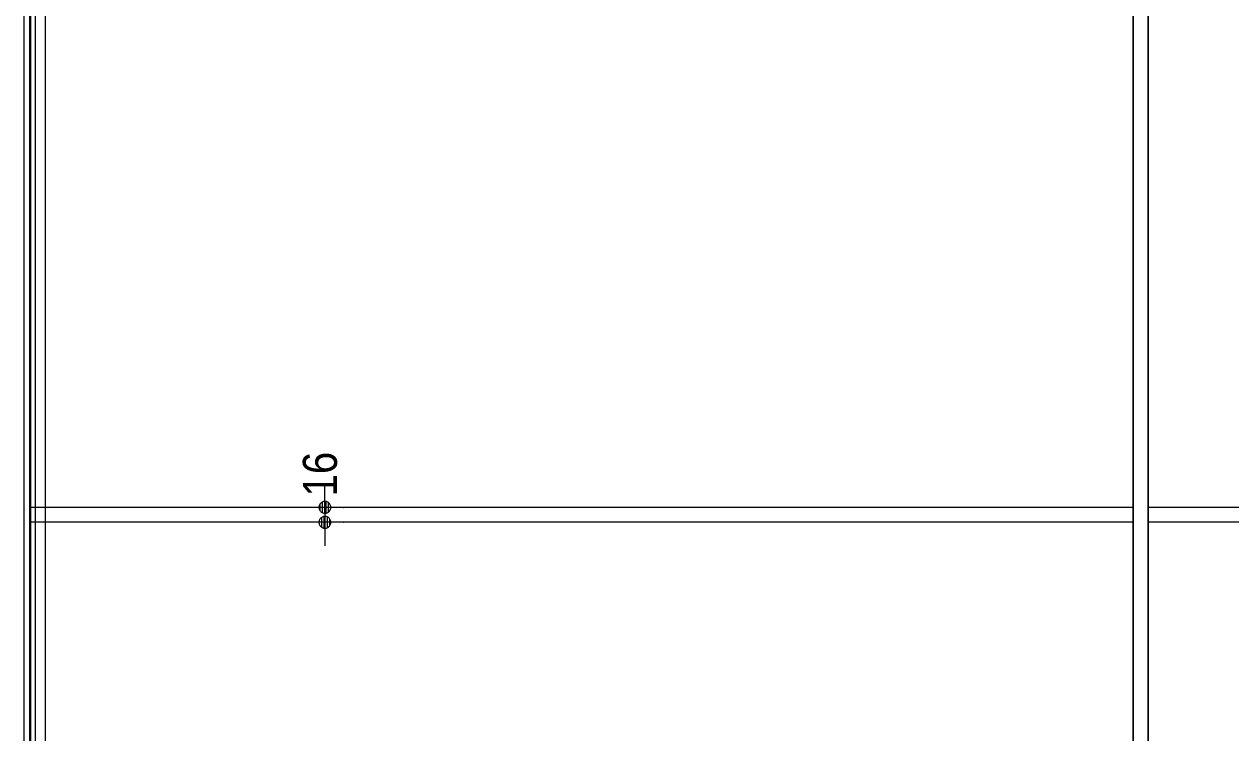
# Model space of a CAD drawing. Units: millimetres, scale not verified. Extents: x -6062 to 6062, y -3045 to 3045.
# Drawn here: x -4794 to -3499, y -652 to 109 of the extents above; entities that cross this region are included whole.
import ezdxf
from ezdxf.enums import TextEntityAlignment as Align

# ---------------------------------------------------------------- set-up
doc = ezdxf.new("R2010")
doc.units = ezdxf.units.MM
doc.header["$LTSCALE"] = 20
for name, color, linetype, lineweight in [('0-1_0', 7, 'Continuous', 9), ('0-2_2寸法-2', 7, 'Continuous', 9), ('0-4_3一般', 7, 'Continuous', 9)]:
    doc.layers.add(name, color=color, linetype=linetype, lineweight=lineweight)
doc.styles.add('ＭＳ Ｐゴシック', font='')
doc.styles.get('ＭＳ Ｐゴシック').set_extended_font_data('MS PGothic')

# ---------------------------------------------------------------- blocks, each defined once
blk = doc.blocks.new('グループ-112')
at = {"layer": '0-4_3一般'}
blk.add_line((-60000, 8000), (-60000, -39000), dxfattribs=at)
blk = doc.blocks.new('グループ-113')
at = {"layer": '0-4_3一般'}
for p, q in [((-59680, -38740), (-59680, 7100)), ((-36320, -38740), (-36320, 7100)), ((-36320, 7100), (-36320, -38740)), ((-36000, -38740), (-36000, 7100)), ((-36000, 7100), (-36000, -38740)), ((-36320, -8200), (-60000, -8200)), ((-12640, -8200), (-36000, -8200)), ((-36320, -8520), (-60000, -8520)), ((-12640, -8520), (-36000, -8520))]:
    blk.add_line(p, q, dxfattribs=at)
blk.add_lwpolyline([(-60000, -38740), (-60000, 7100), (-36000, 7100)], dxfattribs=at)
blk = doc.blocks.new('グループ-114')
at = {"layer": '0-4_3一般'}
for name in ['グループ-112', 'グループ-113']:
    blk.add_blockref(name, (0, 0), dxfattribs=at)
blk = doc.blocks.new('_Dot')
at = {"layer": '0-1_0'}
for p, q in [((-10, 0), (-20, 0)), ((9.78, 2), (-9.78, 2)), ((7.99, 6), (-7.99, 6)), ((9.16, -3.98), (-9.16, -3.98)), ((6, -7.98), (-6, -7.98))]:
    blk.add_line(p, q, dxfattribs=at)
for points in [[(10, 0), (9.92, 1.25), (9.69, 2.49), (9.3, 3.68), (8.76, 4.82), (8.09, 5.88), (7.29, 6.85), (6.37, 7.71), (5.36, 8.44), (4.26, 9.05), (3.09, 9.51), (1.87, 9.82), (0.63, 9.98), (-0.63, 9.98), (-1.87, 9.82), (-3.09, 9.51), (-4.26, 9.05), (-5.36, 8.44), (-6.37, 7.71), (-7.29, 6.85), (-8.09, 5.88), (-8.76, 4.82), (-9.3, 3.68), (-9.69, 2.49), (-9.92, 1.25), (-10, 0), (0, 0)], [(-10, 0), (-9.92, -1.25), (-9.69, -2.49), (-9.3, -3.68), (-8.76, -4.82), (-8.09, -5.88), (-7.29, -6.85), (-6.37, -7.71), (-5.36, -8.44), (-4.26, -9.05), (-3.09, -9.51), (-1.87, -9.82), (-0.63, -9.98), (0.63, -9.98), (1.87, -9.82), (3.09, -9.51), (4.26, -9.05), (5.36, -8.44), (6.37, -7.71), (7.29, -6.85), (8.09, -5.88), (8.76, -4.82), (9.3, -3.68), (9.69, -2.49), (9.92, -1.25), (10, 0), (0, 0)]]:
    blk.add_lwpolyline(points, close=True, dxfattribs=at)
blk = doc.blocks.new('グループ-127')
at = {"layer": '0-4_3一般'}
blk.add_line((-60020, -39000), (-60020, 8000), dxfattribs=at)
blk.add_lwpolyline([(-60140, 8000), (-59900, 8000), (-59900, -39000), (-60140, -39000)], close=True, dxfattribs=at)

msp = doc.modelspace()

# ---------------------------------------------------------------- linework, layer by layer
at = {"layer": '0-2_2寸法-2'}
for p, q in [((-4471.5, -397.29), (-4471.5, -384.58)), ((-4471.5, -410), (-4471.5, -426)), ((-4451.5, -410), (-4451.3, -410)), ((-4451.5, -426), (-4451.3, -426)), ((-4471.5, -438.71), (-4471.5, -451.42))]:
    msp.add_line(p, q, dxfattribs=at)

# ---------------------------------------------------------------- block references
at = {"layer": '0-2_2寸法-2', "xscale": 0.6356201, "yscale": 0.6356201}
for p, rotation in [((-4471.5, -410), 270), ((-4471.5, -426), 90)]:
    msp.add_blockref('_Dot', p, dxfattribs=dict(at, rotation=rotation))
at = {"layer": '0-4_3一般', "xscale": 0.05, "yscale": 0.05}
for name in ['グループ-114', 'グループ-127']:
    msp.add_blockref(name, (-1787.5, 0), dxfattribs=at)

# ---------------------------------------------------------------- texts
at = {"layer": '0-2_2寸法-2', "style": 'ＭＳ Ｐゴシック', "width": 0.9}
msp.add_text('16', height=36.66, rotation=90, dxfattribs=at).set_placement((-4447.53, -398.33), align=Align.BOTTOM_LEFT)

doc.saveas('drawing.dxf')
